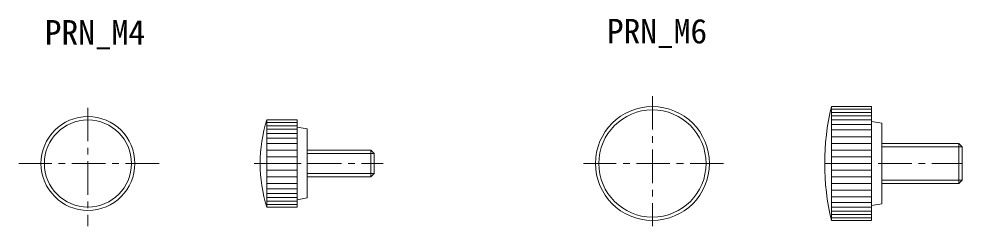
# Model space of a CAD drawing. Units: millimetres on the paper. Extents: x -621 to 258, y -422 to 49.
# Drawn here: x 117.7 to 258.4, y -410.9 to -380 of the extents above; entities that cross this region are included whole.
import ezdxf
from ezdxf.enums import TextEntityAlignment as Align

# ---------------------------------------------------------------- set-up
doc = ezdxf.new("R2010")
doc.units = ezdxf.units.MM
doc.linetypes.add('CHAIN1', pattern=[8, 5, -1, 1, -1])
doc.linetypes.add('DOUBLE_CHAIN1', pattern=[8.8, 5, -1, 0.6, -0.6, 0.6, -1])
for name, color, linetype, lineweight in [('0-0', 7, 'Continuous', 18), ('0-1', 4, 'DOUBLE_CHAIN1', 18), ('0-8', 7, 'Continuous', 40)]:
    doc.layers.add(name, color=color, linetype=linetype, lineweight=lineweight)
doc.styles.add('ＭＳ ゴシック', font='')
doc.styles.get('ＭＳ ゴシック').set_extended_font_data('MS Gothic')

msp = doc.modelspace()

# ---------------------------------------------------------------- linework, layer by layer
at = {"layer": '0-0'}
for p, q in [((238.874, -393.453), (244.874, -393.453)), ((159.174, -395.053), (154.674, -395.053)), ((154.674, -395.053), (154.674, -401.553)), ((159.174, -401.553), (159.174, -395.053)), ((244.874, -393.953), (238.874, -393.953)), ((238.874, -394.453), (244.874, -394.453)), ((244.874, -395.053), (238.874, -395.053)), ((154.674, -395.453), (159.174, -395.453)), ((159.174, -395.953), (154.674, -395.953)), ((154.674, -396.453), (159.174, -396.453)), ((238.874, -395.753), (244.874, -395.753)), ((238.874, -396.553), (244.874, -396.553)), ((159.174, -397.053), (154.674, -397.053)), ((154.674, -397.753), (159.174, -397.753)), ((244.874, -397.553), (238.874, -397.553)), ((154.674, -398.553), (159.174, -398.553)), ((159.174, -399.553), (154.674, -399.553)), ((238.874, -398.553), (244.874, -398.553)), ((244.874, -399.553), (238.874, -399.553)), ((154.674, -400.553), (159.174, -400.553)), ((238.874, -400.553), (244.874, -400.553)), ((159.174, -401.553), (154.674, -401.553)), ((159.174, -401.553), (154.674, -401.553)), ((154.674, -408.053), (154.674, -401.553)), ((159.174, -401.553), (159.174, -408.053)), ((244.874, -401.553), (238.874, -401.553)), ((154.674, -402.553), (159.174, -402.553)), ((159.174, -403.553), (154.674, -403.553)), ((238.874, -402.553), (244.874, -402.553)), ((244.874, -403.553), (238.874, -403.553)), ((154.674, -404.553), (159.174, -404.553)), ((238.874, -404.553), (244.874, -404.553)), ((154.674, -405.353), (159.174, -405.353)), ((159.174, -406.053), (154.674, -406.053)), ((244.874, -405.553), (238.874, -405.553)), ((238.874, -406.553), (244.874, -406.553)), ((154.674, -406.653), (159.174, -406.653)), ((159.174, -407.153), (154.674, -407.153)), ((154.674, -407.653), (159.174, -407.653)), ((244.874, -407.353), (238.874, -407.353)), ((159.174, -408.053), (154.674, -408.053)), ((244.874, -408.053), (238.874, -408.053)), ((238.874, -408.653), (244.874, -408.653)), ((244.874, -409.153), (238.874, -409.153)), ((238.874, -409.653), (244.874, -409.653))]:
    msp.add_line(p, q, dxfattribs=at)
at = {"layer": '0-0', "color": 4}
for p, q in [((170.174, -401.553), (170.174, -399.553)), ((257.874, -404.553), (257.874, -398.553)), ((170.174, -401.553), (170.174, -403.553))]:
    msp.add_line(p, q, dxfattribs=at)
at = {"layer": '0-0'}
msp.add_lwpolyline([(238.874, -393.053), (238.874, -410.053), (244.874, -410.053), (244.874, -393.053)], close=True, dxfattribs=at)
for points in [[(244.874, -395.303), (246.374, -395.553), (246.374, -407.553), (244.874, -407.803)], [(159.174, -396.153), (160.674, -396.403), (160.674, -401.553)], [(160.674, -399.553), (170.174, -399.553), (170.674, -400.053), (170.674, -401.553)], [(246.374, -398.553), (257.874, -398.553), (258.374, -399.053), (258.374, -404.053), (257.874, -404.553), (246.374, -404.553)], [(159.174, -406.953), (160.674, -406.703), (160.674, -401.553)], [(160.674, -403.553), (170.174, -403.553), (170.674, -403.053), (170.674, -401.553)]]:
    msp.add_lwpolyline(points, dxfattribs=at)
for centre, radius in [((212.184, -401.553), 8.5), ((212.184, -401.553), 8), ((127.984, -401.553), 7), ((127.984, -401.553), 6.5)]:
    msp.add_circle(centre, radius, dxfattribs=at)
msp.add_arc((274.499, -401.553), 36.625, 166.58033, 193.41967, dxfattribs=at)
at = {"layer": '0-1', "linetype": 'CHAIN1'}
for p, q in [((212.184, -391.481), (212.184, -410.904)), ((127.984, -393.223), (127.984, -410.904)), ((138.593, -401.553), (117.683, -401.553)), ((152.796, -401.553), (172.003, -401.553)), ((222.793, -401.553), (201.883, -401.553)), ((237.874, -401.553), (258.374, -401.553))]:
    msp.add_line(p, q, dxfattribs=at)
at = {"layer": '0-1', "linetype": 'Continuous'}
for p, q in [((258.374, -399.053), (246.374, -399.053)), ((170.674, -400.053), (160.674, -400.053)), ((170.674, -403.053), (160.674, -403.053)), ((246.374, -404.053), (258.374, -404.053))]:
    msp.add_line(p, q, dxfattribs=at)
at = {"layer": '0-8', "lineweight": 18}
for start, end in [(162.50768, 180), (180, 197.49232)]:
    msp.add_arc((175.299, -401.553), 21.625, start, end, dxfattribs=at)

# ---------------------------------------------------------------- texts
at = {"layer": '0-0', "style": 'ＭＳ ゴシック'}
for s, p in [('PRN_M4', (121.544, -384.913)), ('PRN_M6', (205.382, -384.733))]:
    msp.add_text(s, height=3.666, dxfattribs=at).set_placement(p, align=Align.BOTTOM_LEFT)

doc.saveas('drawing.dxf')
